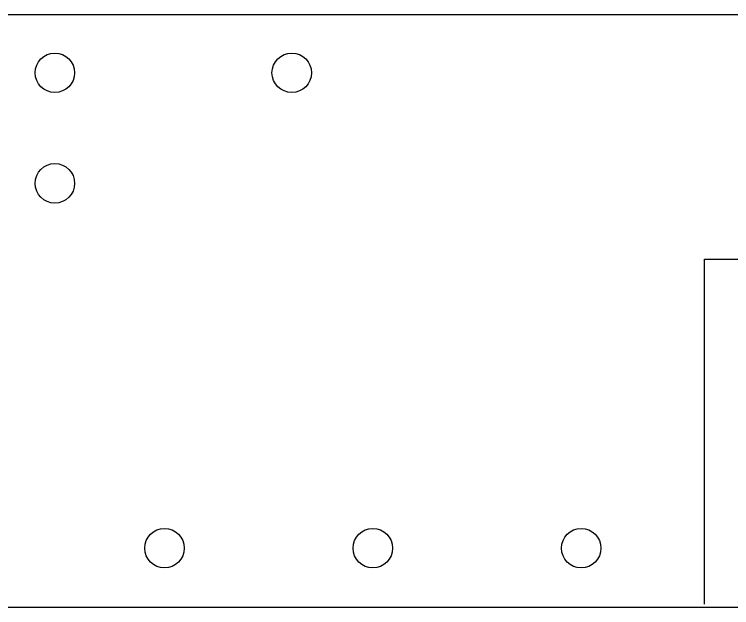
# Model space of a CAD drawing. Extents: x 280 to 426, y 216 to 306.
# Drawn here: x 330.12 to 375.56, y 268.33 to 305.89 of the extents above; entities that cross this region are included whole.
import ezdxf

# ---------------------------------------------------------------- set-up
doc = ezdxf.new("R2010")
doc.units = 0
doc.header["$MEASUREMENT"] = 0
doc.layers.get('0').update_dxf_attribs({"linetype": 'CONTINUOUS'})

msp = doc.modelspace()

# ---------------------------------------------------------------- linework, layer by layer
at = {"linetype": 'Continuous'}
for p, q in [((373.843, 290.395), (379.068, 290.395)), ((373.843, 268.545), (373.843, 290.395))]:
    msp.add_line(p, q, dxfattribs=at)
msp.add_lwpolyline([(279.815, 305.894), (425.954, 305.894), (425.954, 268.329), (279.815, 268.329)], close=True, dxfattribs=at)
at = {"color": 3, "linetype": 'Continuous'}
for centre in [(332.693, 302.195), (347.693, 302.195), (332.693, 295.195), (339.634, 272.095), (352.831, 272.095), (366.029, 272.095)]:
    msp.add_circle(centre, 1.25, dxfattribs=at)

doc.saveas('drawing.dxf')
